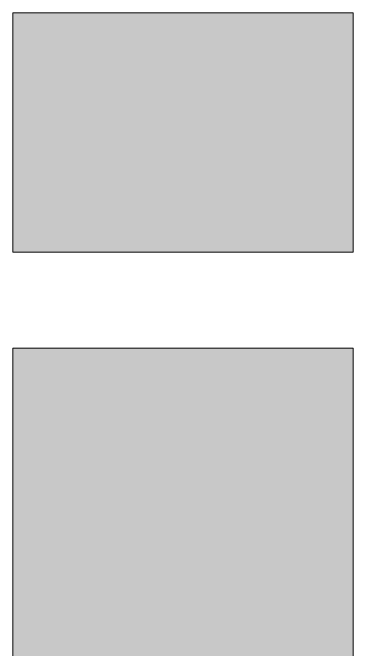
# Model space of a CAD drawing. Header units: millimetres. Extents: x 102 to 3000, y 150 to 4305.
# Drawn here: x 2897.2 to 2929.5, y 635.3 to 695.6 of the extents above; entities that cross this region are included whole.
import ezdxf

# ---------------------------------------------------------------- set-up
doc = ezdxf.new("R2010")
doc.units = ezdxf.units.MM
doc.header["$LTSCALE"] = 5
doc.linetypes.add('AUSGEZOGEN', pattern=[0])
doc.layers.add('Ebene 1', color=7, linetype='Continuous')
doc.layers.add('Schraffur (ISO)', color=7, linetype='Continuous')

msp = doc.modelspace()

# ---------------------------------------------------------------- hatches: boundary and pattern name
at = {"layer": 'Schraffur (ISO)', "linetype": 'AUSGEZOGEN', "lineweight": 18}
for points in [[(2897.212, 672.935), (2929.472, 672.935), (2929.472, 695.587), (2897.212, 695.587)], [(2929.472, 663.828), (2897.212, 663.828), (2897.212, 579.323), (2929.472, 579.323)]]:
    msp.add_hatch(color=7, dxfattribs=at).paths.add_polyline_path(points, flags=0)

# ---------------------------------------------------------------- linework, layer by layer
at = {"layer": 'Ebene 1', "color": 7, "linetype": 'AUSGEZOGEN', "lineweight": 18}
for p, q in [((2897.212, 672.935), (2897.212, 695.587)), ((2897.212, 695.587), (2929.472, 695.587)), ((2929.472, 695.587), (2929.472, 672.935)), ((2929.472, 672.935), (2897.212, 672.935)), ((2897.212, 663.828), (2929.472, 663.828)), ((2897.212, 579.323), (2897.212, 663.828)), ((2929.472, 663.828), (2929.472, 579.323))]:
    msp.add_line(p, q, dxfattribs=at)

doc.saveas('drawing.dxf')
